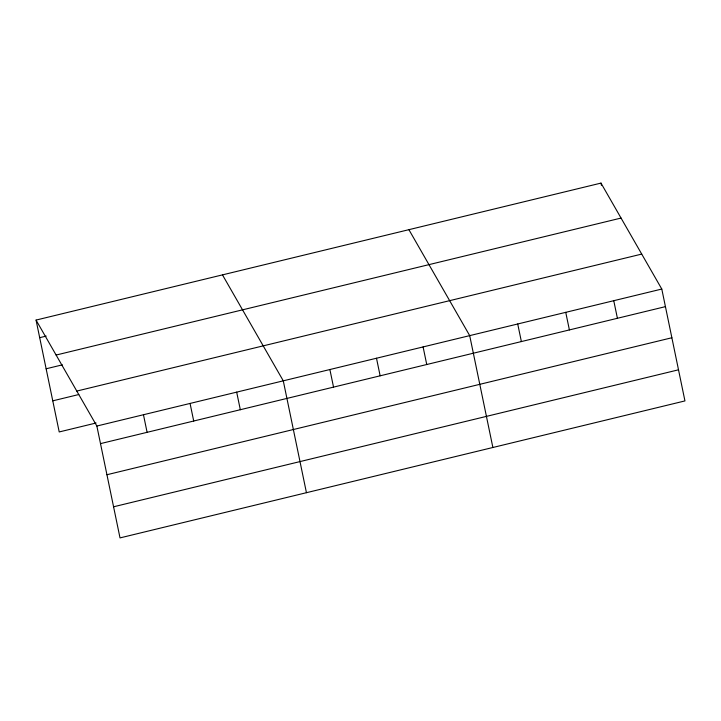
<?xml version="1.0" encoding="UTF-8"?>
<svg xmlns="http://www.w3.org/2000/svg" width="721" height="721" viewBox="0 0 721 721"><rect width="100%" height="100%" fill="white"/><g stroke="black" fill="none" stroke-linecap="round" stroke-linejoin="round"><path stroke-width="1.08" d="M36.05 320.079L600.981 183.098L661.788 289.049L684.95 400.921L120.019 537.902L96.857 426.039L36.05 320.079L59.212 431.951L96.064 423.011M39.691 337.671L46.198 336.094M56.112 355.047L621.042 218.066M46.135 368.782L62.394 364.844M76.787 391.07L641.717 254.089M52.777 400.84L78.787 394.531M96.857 426.039L661.788 289.049M100.498 443.622L665.429 306.641M106.942 474.733L671.873 337.752M113.576 506.791L678.506 369.81M408.906 229.675L469.704 335.625L492.876 447.489M222.474 274.881L283.281 380.832L306.443 492.695M600.981 183.098L601.431 185.297M613.76 300.693L617.41 318.285M565.742 312.337L569.392 329.93M517.723 323.981L521.373 341.574M423.101 346.927L426.742 364.52M376.497 358.229L380.138 375.821M329.885 369.531L333.535 387.123M236.677 392.134L240.318 409.726M190.065 403.436L193.715 421.028M143.461 414.737L147.102 432.33"/></g></svg>
